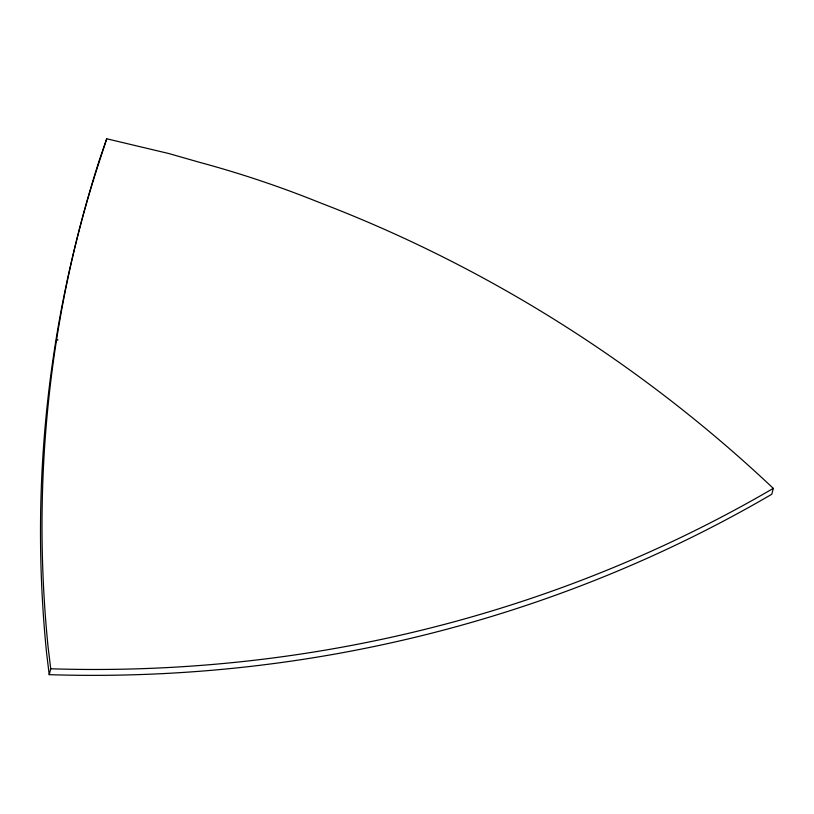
<?xml version="1.0" encoding="UTF-8"?>
<svg xmlns="http://www.w3.org/2000/svg" width="814" height="814" viewBox="0 0 814 814"><rect width="100%" height="100%" fill="white"/><g stroke="black" fill="none" stroke-linecap="round" stroke-linejoin="round"><path stroke-width="1.22" d="M57.733 340.262L57.825 339.53M106.726 138.787L98.077 165.323A1338.247 1262.26 14.4 0 0 46.571 652.808L49.216 674.664A1327.929 1252.532 14.4 0 0 771.794 494.251L773.3 488.369C642.714 365.059 488.095 267.134 320.329 202.879A995.98 939.427 14.4 0 0 199.471 162.301L168.803 153.531L106.726 138.787L99.583 159.452A1338.247 1262.26 14.4 0 0 48.077 646.927L50.733 668.782L49.216 674.664M773.3 488.369A1327.929 1252.532 14.4 0 1 50.733 668.782"/></g></svg>
